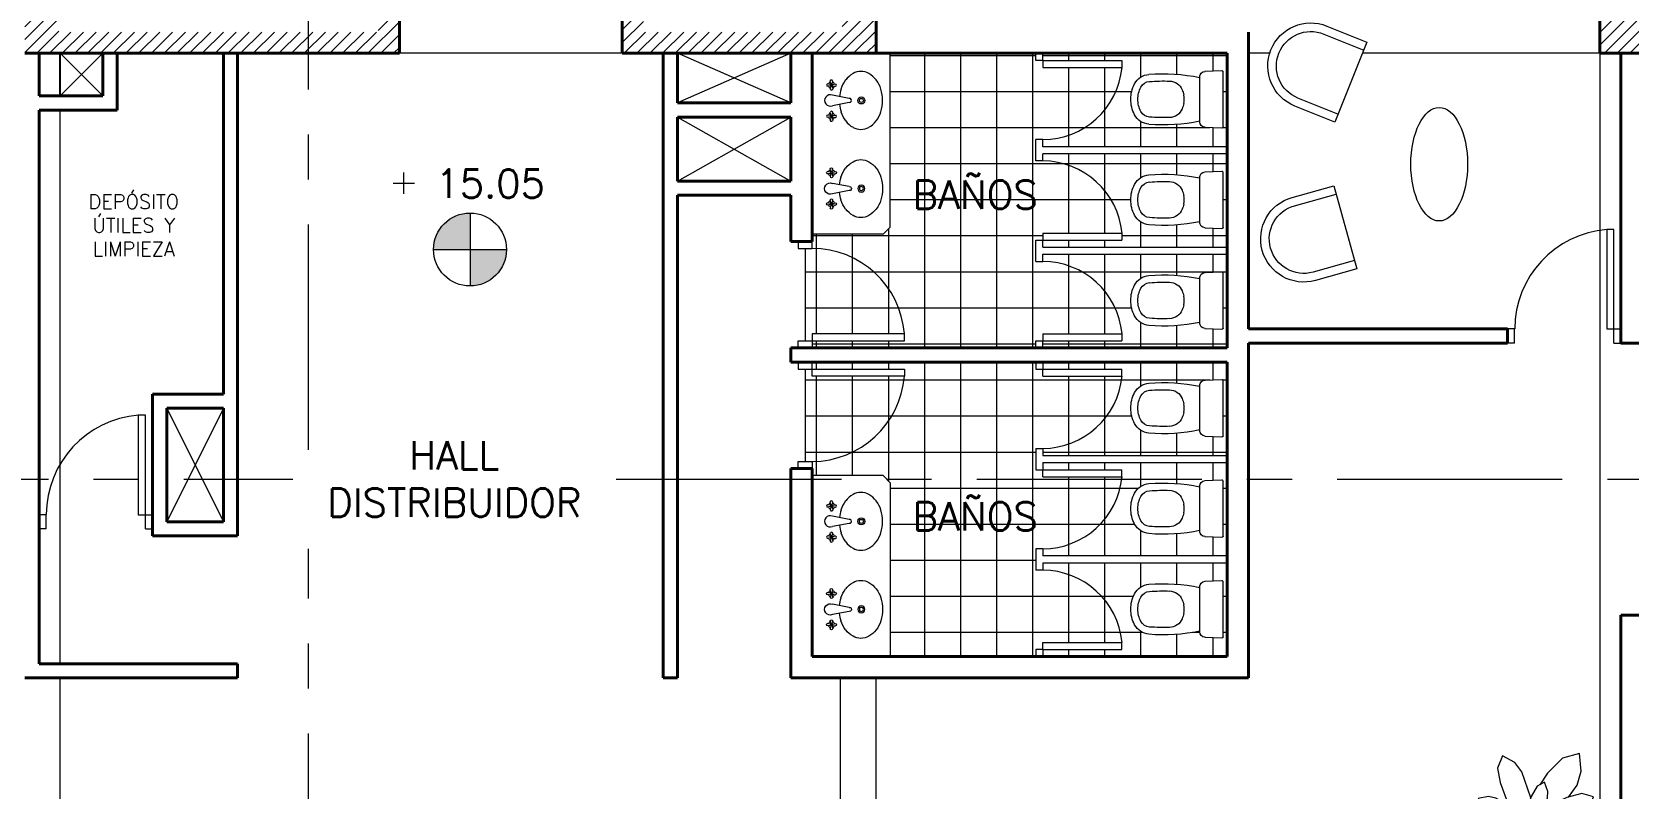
# Model space of a CAD drawing. Extents: x 1018 to 1337, y -109 to 133.
# Drawn here: x 1274.82 to 1286.07, y 119.89 to 125.21 of the extents above; entities that cross this region are included whole.
import ezdxf

# ---------------------------------------------------------------- set-up
doc = ezdxf.new("R2010")
doc.units = 0
doc.header["$LTSCALE"] = 0.5
doc.linetypes.add('CENTER', pattern=[50.8, 31.75, -6.35, 6.35, -6.35])
doc.layers.get('0').update_dxf_attribs({"linetype": 'CONTINUOUS'})
for name, color, linetype, lineweight in [('Carpintería', 55, 'CONTINUOUS', 20), ('Detalles .05', 243, 'CONTINUOUS', 5), ('Detalles 01', 8, 'CONTINUOUS', 9), ('Equipamiento fijo', 31, 'CONTINUOUS', 13), ('Equipamiento movil', 33, 'CONTINUOUS', 9), ('Muros corte', 7, 'CONTINUOUS', 40), ('Muros vista', 253, 'CONTINUOUS', 25), ('Punta 01', 6, 'CONTINUOUS', 9), ('Punta 015', 64, 'CONTINUOUS', 13), ('Punta 02', 11, 'CONTINUOUS', 20), ('Tratamiento pisos', 251, 'CONTINUOUS', 9), ('Vidrios', 147, 'CONTINUOUS', 13)]:
    doc.layers.add(name, color=color, linetype=linetype, lineweight=lineweight)
doc.styles.add('Texto 1 mm', font='simplex.shx', dxfattribs={"height": 0.1})
doc.styles.add('Texto 2 mm', font='simplex.shx', dxfattribs={"height": 0.2})
pattern_1 = [(0, (170.62642, 1.85935), (0, 0.254), []), (90, (170.62642, 1.85935), (-0.254, 2e-17), [])]

# ---------------------------------------------------------------- blocks, each defined once
blk = doc.blocks.new('Plant1')
for p, q in [((2.94, 14.02), (1.24, 11.02)), ((5.75, 15.65), (2.94, 14.02)), ((6.8, 12.64), (5.75, 15.65)), ((-4.94, 10.5), (-5.47, 8.7)), ((-3.11, 9.8), (-4.94, 10.5)), ((-1.65, 8.27), (-3.11, 9.8)), ((1.24, 11.02), (-0.18, 7.33)), ((4.8, 4.93), (6.67, 9.74)), ((6.67, 9.74), (6.8, 12.64)), ((-10.15, 7.82), (-12.56, 7.25)), ((-12.56, 7.25), (-11.81, 4.91)), ((-8.01, 7.41), (-10.15, 7.82)), ((-4.41, 5.37), (-8.01, 7.41)), ((-5.47, 8.7), (-5.1, 7.19)), ((-5.1, 7.19), (-3.73, 3.58)), ((-0.15, 4.91), (-1.65, 8.27)), ((-0.18, 7.33), (-0.36, 5.38)), ((-11.81, 4.91), (-9.42, 2.94)), ((-3.73, 3.58), (-2.59, 2.19)), ((0.25, 2.69), (-0.15, 4.91)), ((1.6, 3.31), (0.73, 2.26)), ((2.74, 4.3), (1.6, 3.31)), ((3.75, 4.5), (2.74, 4.3)), ((3.4, 2.61), (3.75, 3.44)), ((3.75, 3.45), (4.8, 4.93)), ((3.75, 3.44), (3.75, 4.5)), ((7.53, 5.66), (4.58, 4.62)), ((7.5, 2.24), (8.7, 3.64)), ((9.19, 5.31), (7.53, 5.66)), ((8.7, 3.64), (9.19, 5.31)), ((8.78, 3.92), (9.84, 4.12)), ((9.84, 4.12), (12.89, 4.12)), ((12.89, 4.12), (15.19, 2.69)), ((-15.39, 2.27), (-18.09, -0.04)), ((-12.63, 3.17), (-15.39, 2.27)), ((-9.66, 3.14), (-12.63, 3.17)), ((-9.42, 2.94), (-5.88, 0.9)), ((-3.93, 0.56), (-7.13, -0.21)), ((-5.88, 0.9), (-4.34, 0.46)), ((-2.06, 0.5), (-3.93, 0.56)), ((-2.48, 2.2), (-3.75, 2.12)), ((-3.75, 2.12), (-2.91, 1.21)), ((-2.91, 1.21), (-1.29, 0)), ((-1.34, 2), (-2.48, 2.2)), ((-1.9, 0.46), (-2.06, 0.5)), ((-0.39, 1.34), (-1.34, 2)), ((-0.56, -0.12), (-0.19, 0)), ((-0.12, 0.81), (-0.39, 1.34)), ((-0.19, 0), (-0.12, 0.06)), ((-0.06, 0.25), (-0.12, 0.81)), ((-0.12, 0.06), (-0.06, 0.25)), ((-0.11, 0.67), (0.06, 0.81)), ((0.06, 0.81), (0.25, 2.69)), ((0.31, 1.31), (0.12, 0.38)), ((0.12, 0.38), (0.19, 0.25)), ((0.19, 0.25), (0.38, 0.19)), ((0.73, 2.26), (0.31, 1.31)), ((0.38, 0.19), (1.25, 0.44)), ((0.47, 0.22), (0.69, 0)), ((0.69, 0), (2.44, 0)), ((1.25, 0.44), (2.18, 1.1)), ((2.18, 1.1), (3.4, 2.61)), ((2.44, 0), (4.43, 0.51)), ((4.43, 0.51), (7.5, 2.24)), ((13.53, 0.5), (11.66, -0.54)), ((15.19, 2.69), (13.53, 0.5)), ((-18.09, -0.04), (-15.37, -2.32)), ((-15.37, -2.32), (-11.22, -3.04)), ((-11.22, -3.04), (-8.38, -3)), ((-8.2, -0.91), (-9.38, -2.5)), ((-9.38, -2.5), (-7.87, -3.25)), ((-5.18, -2.97), (-8.45, -7.47)), ((-7.13, -0.21), (-8.2, -0.91)), ((-7.87, -3.25), (-5.44, -3.05)), ((-5.44, -3.05), (-3.38, -2.45)), ((-3.38, -2.45), (-1.56, -1.44)), ((-1.56, -1.44), (-0.5, -0.38)), ((-1.12, -2.44), (-1.55, -4.42)), ((-1.29, 0), (-0.56, -0.12)), ((-0.38, -0.81), (-1.12, -2.44)), ((-0.31, -0.5), (-0.59, -0.46)), ((-0.5, -0.38), (-0.5, -0.12)), ((0.06, -0.62), (-0.38, -0.81)), ((-0.26, -0.76), (-0.31, -0.5)), ((-0.19, -1.81), (-0.07, -0.68)), ((0.01, -3.25), (-0.19, -1.81)), ((0.12, -0.12), (0, -0.44)), ((0, -0.44), (0.12, -1)), ((0.56, -0.06), (0.12, -0.12)), ((0.12, -1), (0.45, -1.59)), ((0.45, -1.59), (1.43, -2.3)), ((1.53, -0.38), (0.56, -0.06)), ((1.43, -2.3), (2.56, -2.56)), ((3.06, -1.61), (1.53, -0.38)), ((3.19, -1.19), (2.01, -0.77)), ((2.38, -1), (2.23, -0.95)), ((2.32, -2.51), (3.05, -4.05)), ((4.2, -2.28), (2.38, -1)), ((2.56, -2.56), (3.88, -2.56)), ((3.88, -2.56), (3.06, -1.61)), ((6, -1.48), (3.19, -1.19)), ((6.42, -4.94), (4.2, -2.28)), ((11.66, -0.54), (6, -1.48)), ((9.02, -0.98), (12.56, -2.76)), ((12.56, -2.76), (15.17, -4.6)), ((-4.21, -9.77), (-1.41, -5.8)), ((-1.55, -4.42), (-1.12, -8.67)), ((1.03, -5.66), (0.01, -3.25)), ((1.72, -6.45), (1.03, -5.66)), ((3.05, -4.05), (3.43, -5.82)), ((3.43, -5.82), (3.06, -7.12)), ((7.5, -6.71), (6.42, -4.94)), ((15.17, -4.6), (16.61, -7.77)), ((-8.45, -7.47), (-9.18, -9.67)), ((-1.12, -8.67), (-0.57, -10.07)), ((3.06, -7.12), (1.72, -6.45)), ((2.25, -9.87), (2.39, -7.87)), ((2.39, -7.87), (2.32, -6.75)), ((3.19, -6.68), (4.04, -7.69)), ((4.04, -7.69), (5.41, -8.56)), ((5.41, -8.56), (7.5, -8.88)), ((7.5, -8.88), (7.5, -6.71)), ((7.5, -6.98), (10.72, -8.45)), ((10.72, -8.45), (13.06, -8.78)), ((13.06, -8.78), (16.61, -7.77)), ((-9.18, -9.67), (-8.88, -12.44)), ((-8.88, -12.44), (-6.25, -11.82)), ((-6.25, -11.82), (-4.21, -9.77)), ((-0.57, -10.07), (1, -11.56)), ((1, -11.56), (2.25, -9.87))]:
    blk.add_line(p, q)
for start, end in [(57.1582, 93.2041), (172.4345, 176.9296), (149.2581, 153.7532), (21.2653, 25.7604), (212.1423, 223.5771), (323.0282, 344.4965), (229.8179, 257.6637), (265.2848, 278.7499), (306.6551, 316.418)]:
    blk.add_arc((0, 0), 5.12, start, end)
blk = doc.blocks.new('inodoro')
at = {"layer": 'Equipamiento fijo'}
for p, q in [((-0.197, 0.127), (-0.202, 0.008)), ((-0.157, 0.165), (0.157, 0.165)), ((0.197, 0.127), (0.202, 0.008)), ((0.194, 0), (-0.194, 0))]:
    blk.add_line(p, q, dxfattribs=at)
for centre, radius, start, end in [((-0.051, 0.512), 0.125, 117.5857, 175.5072), ((-0.051, 0.512), 0.075, 117.5857, 175.5072), ((0, 0.415), 0.235, 90, 117.5857), ((0, 0.415), 0.185, 90, 117.5857), ((0, 0.415), 0.235, 62.4143, 90), ((0, 0.415), 0.185, 62.4143, 90), ((0.051, 0.512), 0.075, 4.4928, 62.4143), ((0.051, 0.512), 0.125, 4.4928, 62.4143), ((1.09, 0.422), 1.27, 175.4777, 191.6858), ((1.095, 0.422), 1.224, 175.5072, 182.1425), ((-1.095, 0.422), 1.224, 357.8575, 4.4928), ((-1.024, 0.418), 1.205, 347.8749, 4.9616), ((-0.028, 0.381), 0.101, 182.7072, 247.2321), ((0.028, 0.381), 0.101, 292.7679, 357.2928), ((-0.014, 0.396), 0.12, 243.7978, 262.0389), ((0, 0.483), 0.208, 261.594, 278.406), ((0.014, 0.396), 0.12, 277.9611, 296.2022), ((-0.157, 0.125), 0.04, 90, 177.3974), ((0.157, 0.125), 0.04, 2.6026, 90), ((-0.194, 0.008), 0.00803, 177.6578, 269.7397), ((0.195, 0.007), 0.00742, 265.6488, 0.2402), ((0.194, 0.008), 0.008, 355.889, 2.6026)]:
    blk.add_arc(centre, radius, start, end, dxfattribs=at)
blk = doc.blocks.new('Lavamanos')
at = {"layer": 'Equipamiento movil'}
for p, q in [((-0.015, -0.037), (-0.038, -0.156)), ((0.013, -0.037), (0.036, -0.156)), ((-0.118, -0.158), (-0.138, -0.154)), ((-0.118, -0.167), (-0.138, -0.171)), ((-0.114, -0.154), (-0.118, -0.133)), ((-0.114, -0.171), (-0.118, -0.192)), ((-0.105, -0.154), (-0.101, -0.133)), ((-0.105, -0.171), (-0.101, -0.192)), ((-0.101, -0.158), (-0.08, -0.154)), ((-0.101, -0.167), (-0.08, -0.171)), ((0.102, -0.158), (0.081, -0.154)), ((0.102, -0.167), (0.081, -0.171)), ((0.106, -0.154), (0.102, -0.133)), ((0.106, -0.171), (0.102, -0.192)), ((0.115, -0.154), (0.119, -0.133)), ((0.115, -0.171), (0.119, -0.192)), ((0.119, -0.158), (0.14, -0.154)), ((0.119, -0.167), (0.14, -0.171))]:
    blk.add_line(p, q, dxfattribs=at)
for centre, radius in [((-0.001, 0.048), 0.0249), ((-0.001, 0.048), 0.014), ((-0.109, -0.162), 0.00541), ((0.11, -0.162), 0.00541)]:
    blk.add_circle(centre, radius, dxfattribs=at)
for centre, radius, start, end in [((-0.047, 0.021), 0.164, 126.7285, 150.9639), ((-0.019, -0.016), 0.211, 107.1746, 126.7285), ((-0.001, -0.075), 0.272, 90, 107.1746), ((-0.001, -0.075), 0.272, 72.8254, 90), ((0.017, -0.016), 0.211, 53.2715, 72.8254), ((0.045, 0.021), 0.164, 29.0361, 53.2715), ((-0.09, 0.045), 0.115, 150.9639, 180), ((-0.09, 0.045), 0.115, 180, 209.0361), ((0.088, 0.045), 0.115, 0, 29.0361), ((0.088, 0.045), 0.115, 330.9639, 360), ((-0.047, 0.069), 0.164, 209.0361, 233.2715), ((-0.019, 0.106), 0.211, 233.2715, 252.8254), ((-0.001, 0.165), 0.272, 252.8254, 264.2829), ((-0.001, -0.035), 0.014, 352.3829, 187.2442), ((-0.001, 0.165), 0.272, 275.7171, 287.1746), ((0.017, 0.106), 0.211, 287.1746, 306.7285), ((0.045, 0.069), 0.164, 306.7285, 330.9639), ((-0.136, -0.163), 0.00882, 105.2781, 254.7219), ((-0.109, -0.162), 0.0226, 108.6122, 162.265), ((-0.109, -0.162), 0.0226, 198.6122, 252.265), ((-0.109, -0.136), 0.00882, 15.2781, 164.7219), ((-0.109, -0.162), 0.00976, 119.0054, 153.1041), ((-0.109, -0.162), 0.00976, 209.0054, 243.1041), ((-0.109, -0.189), 0.00882, 195.2781, 344.7219), ((-0.117, -0.163), 0.00254, 349.6493, 12.8593), ((-0.109, -0.155), 0.00254, 259.6493, 282.8593), ((-0.109, -0.17), 0.00254, 79.6493, 102.8593), ((-0.109, -0.162), 0.00976, 29.0054, 63.1041), ((-0.109, -0.162), 0.00976, 299.0054, 333.1041), ((-0.101, -0.162), 0.00254, 169.6493, 192.8593), ((-0.109, -0.162), 0.0226, 18.6122, 72.265), ((-0.109, -0.162), 0.0226, 288.6122, 342.265), ((-0.083, -0.162), 0.00882, 285.2781, 74.7219), ((-0.001, -0.171), 0.0398, 158.1761, 21.8239), ((0.084, -0.162), 0.00882, 105.2781, 254.7219), ((0.11, -0.162), 0.0226, 107.735, 161.3878), ((0.11, -0.162), 0.0226, 197.735, 251.3878), ((0.111, -0.136), 0.00882, 15.2781, 164.7219), ((0.11, -0.162), 0.00976, 116.8959, 150.9946), ((0.11, -0.162), 0.00976, 206.8959, 240.9946), ((0.11, -0.189), 0.00882, 195.2781, 344.7219), ((0.103, -0.162), 0.00254, 347.1407, 10.3507), ((0.111, -0.155), 0.00254, 257.1407, 280.3507), ((0.11, -0.17), 0.00254, 77.1407, 100.3507), ((0.11, -0.162), 0.00976, 26.8959, 60.9946), ((0.11, -0.162), 0.00976, 296.8959, 330.9946), ((0.118, -0.163), 0.00254, 167.1407, 190.3507), ((0.11, -0.162), 0.0226, 287.735, 341.3878), ((0.11, -0.162), 0.0226, 17.735, 71.3878), ((0.137, -0.163), 0.00882, 285.2781, 74.7219)]:
    blk.add_arc(centre, radius, start, end, dxfattribs=at)
blk = doc.blocks.new('Silla 2')
for p, q in [((15, 15), (0, 15)), ((0, 15), (0, -15)), ((15, 12), (0, 12)), ((0, -12), (15, -12)), ((0, -15), (15, -15))]:
    blk.add_line(p, q)
for radius in [15, 12]:
    blk.add_arc((15, 0), radius, 270, 90)

msp = doc.modelspace()

# ---------------------------------------------------------------- hatches: boundary and pattern name
at = {"layer": 'Detalles 01'}
h = msp.add_hatch(dxfattribs=at)
h.set_pattern_fill('ANSI31,_O', color=256, scale=0.02)
h.set_pattern_definition([(45, (-6.173576, 1.85935), (-0.0449012806, 0.0449012806), [])])
h.paths.add_polyline_path([(1277.872, 129.989), (1276.772, 129.989), (1276.772, 129.739), (1277.872, 129.739)])
h.paths.add_polyline_path([(1276.772, 129.989), (1275.012, 129.989), (1275.012, 130.064), (1274.772, 130.064), (1274.772, 125.064), (1276.772, 125.064), (1276.772, 125.214), (1275.012, 125.214), (1275.012, 129.739), (1276.772, 129.739)])
h.paths.add_polyline_path([(1277.412, 128.939), (1277.262, 128.939), (1277.262, 125.214), (1276.772, 125.214), (1276.772, 125.064), (1277.412, 125.064)])
h = msp.add_hatch(dxfattribs=at)
h.set_pattern_fill('ANSI31', color=256, scale=0.02, style=0)
h.set_pattern_definition([(45, (239.626424, 1.85935), (-0.0449012806, 0.0449012806), [])])
h.paths.add_polyline_path([(1280.772, 130.064), (1280.532, 130.064), (1280.532, 129.989), (1278.372, 129.989), (1278.372, 129.739), (1278.982, 129.739), (1278.982, 129.395), (1279.132, 129.395), (1279.132, 129.739), (1280.532, 129.739), (1280.532, 125.214), (1279.132, 125.214), (1279.132, 125.559), (1278.982, 125.559), (1278.982, 125.064), (1280.772, 125.064)])
h.paths.add_polyline_path([(1279.132, 128.595), (1278.982, 128.595), (1278.982, 127.877), (1279.132, 127.877)], flags=17)
h = msp.add_hatch(dxfattribs=at)
h.set_pattern_fill('ANSI31,_O', color=256, scale=0.02)
h.set_pattern_definition([(45, (54.626424, 1.85935), (-0.0449012806, 0.0449012806), [])])
h.paths.add_polyline_path([(1286.272, 125.464), (1285.872, 125.464), (1285.872, 125.064), (1286.272, 125.064)])
at = {"layer": 'Tratamiento pisos'}
h = msp.add_hatch(dxfattribs=at)
h.set_pattern_fill('NET,_O', color=256, scale=0.08)
h.set_pattern_definition(pattern_1)
h.paths.add_polyline_path([(1281.947, 124.306), (1281.897, 124.306), (1281.897, 124.456), (1281.947, 124.456, 0.385126), (1282.505, 124.964), (1281.947, 124.964), (1281.947, 125.014), (1281.897, 125.014), (1281.897, 125.064), (1280.872, 125.064), (1280.872, 123.839), (1280.822, 123.789), (1280.322, 123.789), (1280.322, 123.739), (1280.322, 123.689, -0.389604), (1280.972, 123.089), (1280.972, 123.039), (1280.322, 123.039), (1280.322, 122.989), (1281.897, 122.989), (1281.897, 123.039), (1281.947, 123.039), (1281.947, 123.089), (1282.505, 123.089, 0.385126), (1281.947, 123.598), (1281.897, 123.598), (1281.897, 123.748), (1281.947, 123.748), (1281.947, 123.798), (1282.505, 123.798, 0.385295)])
h.paths.add_polyline_path([(1280.322, 123.689), (1280.272, 123.689), (1280.272, 123.039), (1280.322, 123.039), (1280.322, 123.089), (1280.972, 123.089, 0.389604)])
h.paths.add_polyline_path([(1280.972, 122.789), (1280.322, 122.789), (1280.322, 122.839), (1280.272, 122.839), (1280.272, 122.189), (1280.322, 122.189, 0.389604)])
h.paths.add_polyline_path([(1282.505, 122.789), (1281.947, 122.789), (1281.947, 122.839), (1281.897, 122.839), (1281.897, 122.889), (1280.322, 122.889), (1280.322, 122.839), (1280.972, 122.839), (1280.972, 122.789, -0.389604), (1280.322, 122.189), (1280.322, 122.139), (1280.322, 122.089), (1280.822, 122.089), (1280.847, 122.064), (1282.504, 122.064, 0.00745), (1282.505, 122.081), (1281.947, 122.081), (1281.947, 122.131), (1281.897, 122.131), (1281.897, 122.281), (1281.947, 122.281, 0.385126)])
h.paths.add_polyline_path([(1282.504, 122.064), (1280.847, 122.064), (1280.872, 122.039), (1280.872, 120.814), (1281.897, 120.814), (1281.897, 120.864), (1281.947, 120.864), (1281.947, 120.914), (1282.505, 120.914, 0.385126), (1281.947, 121.423), (1281.897, 121.423), (1281.897, 121.573), (1281.947, 121.573, 0.376763)])
h = msp.add_hatch(dxfattribs=at)
h.set_pattern_fill('NET,_O', color=256, scale=0.08)
h.set_pattern_definition(pattern_1)
h.paths.add_polyline_path([(1283.247, 125.064), (1281.947, 125.064), (1281.947, 125.014), (1282.505, 125.014), (1282.505, 124.964, -0.385126), (1281.947, 124.456), (1281.947, 124.406), (1283.247, 124.406)])
h.paths.add_polyline_path([(1282.594, 124.631, -0.12095), (1282.567, 124.74, -0.12095), (1282.594, 124.849, -0.258252), (1282.695, 124.916, -0.070839), (1283.052, 124.893), (1283.052, 124.897, -0.400971), (1283.09, 124.937), (1283.209, 124.942, -0.430271), (1283.217, 124.934), (1283.217, 124.546, -0.437884), (1283.21, 124.538, -0.029302), (1283.209, 124.538), (1283.09, 124.543, -0.400971), (1283.052, 124.583), (1283.052, 124.587, -0.074693), (1282.695, 124.564, -0.258252)], flags=16)
h.paths.add_polyline_path([(1282.638, 124.654, -0.12095), (1282.617, 124.74, -0.12095), (1282.638, 124.826, -0.258252), (1282.699, 124.866, -0.028516), (1282.838, 124.869, -0.295056), (1282.929, 124.807, -0.07976), (1282.94, 124.77, -0.073488), (1282.94, 124.71, -0.07976), (1282.929, 124.673, -0.295056), (1282.838, 124.611, -0.028516), (1282.699, 124.614, -0.258252)], flags=0)
h = msp.add_hatch(dxfattribs=at)
h.set_pattern_fill('NET,_O', color=256, scale=0.08)
h.set_pattern_definition(pattern_1)
h.paths.add_polyline_path([(1283.247, 124.356), (1281.947, 124.356), (1281.947, 124.306, -0.385126), (1282.505, 123.798), (1282.505, 123.748), (1281.947, 123.748), (1281.947, 123.698), (1283.247, 123.698)])
h.paths.add_polyline_path([(1282.594, 124.141, -0.258252), (1282.695, 124.207, -0.070839), (1283.052, 124.185), (1283.052, 124.188, -0.400971), (1283.09, 124.228), (1283.209, 124.234, -0.430271), (1283.217, 124.226), (1283.217, 123.838, -0.437884), (1283.21, 123.83, -0.029302), (1283.209, 123.83), (1283.09, 123.835, -0.400971), (1283.052, 123.875), (1283.052, 123.878, -0.074693), (1282.695, 123.856, -0.258252), (1282.594, 123.923, -0.12095), (1282.567, 124.032, -0.12095)], flags=16)
h.paths.add_polyline_path([(1282.638, 124.118, -0.258252), (1282.699, 124.158, -0.028516), (1282.838, 124.161, -0.295056), (1282.929, 124.099, -0.07976), (1282.94, 124.062, -0.073488), (1282.94, 124.001, -0.07976), (1282.929, 123.965, -0.295056), (1282.838, 123.903, -0.028516), (1282.699, 123.906, -0.258252), (1282.638, 123.946, -0.12095), (1282.617, 124.032, -0.12095)], flags=0)
h = msp.add_hatch(dxfattribs=at)
h.set_pattern_fill('NET,_O', color=256, scale=0.08)
h.set_pattern_definition(pattern_1)
h.paths.add_polyline_path([(1283.247, 123.648), (1281.947, 123.648), (1281.947, 123.598, -0.385126), (1282.505, 123.089), (1282.505, 123.039), (1281.947, 123.039), (1281.947, 122.989), (1283.247, 122.989)])
h.paths.add_polyline_path([(1282.695, 123.499, -0.070839), (1283.052, 123.477), (1283.052, 123.48, -0.400971), (1283.09, 123.52), (1283.209, 123.525, -0.430271), (1283.217, 123.517), (1283.217, 123.129, -0.437884), (1283.21, 123.121, -0.029302), (1283.209, 123.121), (1283.09, 123.127, -0.400971), (1283.052, 123.167), (1283.052, 123.17, -0.074693), (1282.695, 123.148, -0.258252), (1282.594, 123.214, -0.12095), (1282.567, 123.323, -0.12095), (1282.594, 123.432, -0.258252)], flags=16)
h.paths.add_polyline_path([(1282.699, 123.449, -0.028516), (1282.838, 123.452, -0.295056), (1282.929, 123.39, -0.07976), (1282.94, 123.354, -0.073488), (1282.94, 123.293, -0.07976), (1282.929, 123.256, -0.295056), (1282.838, 123.195, -0.028516), (1282.699, 123.197, -0.258252), (1282.638, 123.238, -0.12095), (1282.617, 123.323, -0.12095), (1282.638, 123.409, -0.258252)], flags=0)
h = msp.add_hatch(dxfattribs=at)
h.set_pattern_fill('NET,_O', color=256, scale=0.08)
h.set_pattern_definition(pattern_1)
h.paths.add_polyline_path([(1283.247, 122.889), (1281.947, 122.889), (1281.947, 122.839), (1282.505, 122.839), (1282.505, 122.789, -0.385126), (1281.947, 122.281), (1281.947, 122.231), (1283.247, 122.231)])
h.paths.add_polyline_path([(1282.695, 122.741, -0.070839), (1283.052, 122.718), (1283.052, 122.722, -0.400971), (1283.09, 122.762), (1283.209, 122.767, -0.430271), (1283.217, 122.759), (1283.217, 122.371, -0.437884), (1283.21, 122.363, -0.029302), (1283.209, 122.363), (1283.09, 122.368, -0.400971), (1283.052, 122.408), (1283.052, 122.412, -0.074693), (1282.695, 122.389, -0.258252), (1282.594, 122.456, -0.12095), (1282.567, 122.565, -0.12095), (1282.594, 122.674, -0.258252)], flags=16)
h.paths.add_polyline_path([(1282.699, 122.691, -0.028516), (1282.838, 122.694, -0.295056), (1282.929, 122.632, -0.07976), (1282.94, 122.595, -0.073488), (1282.94, 122.535, -0.07976), (1282.929, 122.498, -0.295056), (1282.838, 122.436, -0.028516), (1282.699, 122.439, -0.258252), (1282.638, 122.479, -0.12095), (1282.617, 122.565, -0.12095), (1282.638, 122.651, -0.258252)], flags=0)
h = msp.add_hatch(dxfattribs=at)
h.set_pattern_fill('NET,_O', color=256, scale=0.08)
h.set_pattern_definition(pattern_1)
h.paths.add_polyline_path([(1283.247, 122.064), (1282.504, 122.064, -0.376596), (1281.947, 121.573), (1281.947, 121.523), (1283.247, 121.523)])
h.paths.add_polyline_path([(1282.594, 121.748, -0.12095), (1282.567, 121.857, -0.12095), (1282.594, 121.966, -0.258252), (1282.695, 122.032, -0.070839), (1283.052, 122.01), (1283.052, 122.013, -0.400971), (1283.09, 122.053), (1283.209, 122.059, -0.430271), (1283.217, 122.051), (1283.217, 121.663, -0.437884), (1283.21, 121.655, -0.029302), (1283.209, 121.655), (1283.09, 121.66, -0.400971), (1283.052, 121.7), (1283.052, 121.703, -0.074693), (1282.695, 121.681, -0.258252)], flags=16)
h.paths.add_polyline_path([(1282.638, 121.771, -0.12095), (1282.617, 121.857, -0.12095), (1282.638, 121.943, -0.258252), (1282.699, 121.983, -0.028516), (1282.838, 121.986, -0.295056), (1282.929, 121.924, -0.07976), (1282.94, 121.887, -0.073488), (1282.94, 121.826, -0.07976), (1282.929, 121.79, -0.295056), (1282.838, 121.728, -0.028516), (1282.699, 121.731, -0.258252)], flags=0)
h.paths.add_polyline_path([(1283.247, 122.181), (1281.947, 122.181), (1281.947, 122.131), (1282.505, 122.131), (1282.505, 122.081, -0.00745), (1282.504, 122.064), (1283.247, 122.064)])
h = msp.add_hatch(dxfattribs=at)
h.set_pattern_fill('NET,_O', color=256, scale=0.08)
h.set_pattern_definition(pattern_1)
h.paths.add_polyline_path([(1283.247, 121.473), (1281.947, 121.473), (1281.947, 121.423, -0.385126), (1282.505, 120.914), (1282.505, 120.864), (1281.947, 120.864), (1281.947, 120.814), (1283.247, 120.814)])
h.paths.add_polyline_path([(1282.695, 121.324, -0.070839), (1283.052, 121.302), (1283.052, 121.305, -0.400971), (1283.09, 121.345), (1283.209, 121.35, -0.430271), (1283.217, 121.342), (1283.217, 120.954, -0.437884), (1283.21, 120.946, -0.029302), (1283.209, 120.946), (1283.09, 120.952, -0.400971), (1283.052, 120.992), (1283.052, 120.995, -0.074693), (1282.695, 120.973, -0.258252), (1282.594, 121.039, -0.12095), (1282.567, 121.148, -0.12095), (1282.594, 121.257, -0.258252)], flags=16)
h.paths.add_polyline_path([(1282.699, 121.274, -0.028516), (1282.838, 121.277, -0.295056), (1282.929, 121.215, -0.07976), (1282.94, 121.179, -0.073488), (1282.94, 121.118, -0.07976), (1282.929, 121.081, -0.295056), (1282.838, 121.02, -0.028516), (1282.699, 121.022, -0.258252), (1282.638, 121.063, -0.12095), (1282.617, 121.148, -0.12095), (1282.638, 121.234, -0.258252)], flags=0)
at = {"layer": 'Vidrios', "linetype": 'Continuous'}
h = msp.add_hatch(color=256, dxfattribs=at)
h.paths.add_polyline_path([(1277.91, 123.938, 0.414214), (1277.653, 123.682), (1277.91, 123.682)])
h.paths.add_polyline_path([(1278.166, 123.682), (1277.91, 123.682), (1277.91, 123.425, 0.414214)])

# ---------------------------------------------------------------- linework, layer by layer
at = {"layer": 'Carpintería'}
for p, q in [((1281.897, 125.014), (1281.897, 125.064)), ((1281.947, 125.014), (1281.897, 125.014)), ((1281.947, 125.014), (1281.947, 125.064)), ((1281.947, 125.014), (1282.505, 125.014)), ((1281.947, 125.014), (1281.947, 124.964)), ((1282.505, 125.014), (1282.505, 124.964)), ((1281.947, 124.964), (1282.505, 124.964)), ((1281.947, 124.456), (1281.897, 124.456)), ((1281.897, 124.306), (1281.897, 124.456)), ((1281.947, 124.406), (1281.947, 124.456)), ((1283.247, 124.406), (1281.947, 124.406)), ((1283.247, 124.356), (1281.947, 124.356)), ((1281.947, 124.306), (1281.947, 124.356)), ((1281.947, 124.306), (1281.897, 124.306)), ((1281.947, 123.798), (1282.505, 123.798)), ((1281.947, 123.798), (1281.947, 123.748)), ((1282.505, 123.798), (1282.505, 123.748)), ((1285.972, 123.823), (1285.922, 123.823)), ((1285.922, 123.823), (1285.922, 123.123)), ((1285.972, 123.123), (1285.972, 123.823)), ((1280.222, 123.739), (1280.222, 123.689)), ((1280.222, 123.689), (1280.322, 123.689)), ((1280.322, 123.689), (1280.322, 123.739)), ((1281.897, 123.748), (1281.947, 123.748)), ((1281.897, 123.598), (1281.897, 123.748)), ((1281.947, 123.698), (1281.947, 123.748)), ((1281.947, 123.748), (1282.505, 123.748)), ((1281.947, 123.698), (1283.247, 123.698)), ((1281.947, 123.648), (1283.247, 123.648)), ((1281.947, 123.598), (1281.947, 123.648)), ((1281.897, 123.598), (1281.947, 123.598)), ((1280.972, 123.089), (1280.322, 123.089)), ((1280.322, 123.089), (1280.322, 123.039)), ((1280.972, 123.039), (1280.972, 123.089)), ((1281.947, 123.089), (1282.505, 123.089)), ((1281.947, 123.089), (1281.947, 123.039)), ((1282.505, 123.089), (1282.505, 123.039)), ((1285.272, 123.123), (1285.222, 123.123)), ((1285.272, 123.023), (1285.272, 123.123)), ((1285.922, 123.123), (1285.972, 123.123)), ((1285.972, 123.023), (1285.972, 123.123)), ((1285.972, 123.123), (1286.022, 123.123)), ((1280.222, 123.039), (1280.322, 123.039)), ((1280.222, 122.989), (1280.222, 123.039)), ((1280.322, 123.039), (1280.322, 122.989)), ((1280.322, 123.039), (1280.972, 123.039)), ((1281.897, 122.989), (1281.897, 123.039)), ((1281.897, 123.039), (1281.947, 123.039)), ((1281.947, 122.989), (1281.947, 123.039)), ((1281.947, 123.039), (1282.505, 123.039)), ((1285.272, 123.023), (1285.222, 123.023)), ((1285.972, 123.023), (1286.022, 123.023)), ((1280.222, 122.889), (1280.222, 122.839)), ((1280.322, 122.839), (1280.322, 122.889)), ((1281.897, 122.889), (1281.897, 122.839)), ((1281.947, 122.889), (1281.947, 122.839)), ((1280.222, 122.839), (1280.322, 122.839)), ((1280.322, 122.839), (1280.972, 122.839)), ((1280.322, 122.789), (1280.322, 122.839)), ((1280.972, 122.789), (1280.322, 122.789)), ((1280.972, 122.839), (1280.972, 122.789)), ((1281.897, 122.839), (1281.947, 122.839)), ((1281.947, 122.839), (1282.505, 122.839)), ((1281.947, 122.789), (1281.947, 122.839)), ((1281.947, 122.789), (1282.505, 122.789)), ((1282.505, 122.789), (1282.505, 122.839)), ((1275.622, 122.514), (1275.572, 122.514)), ((1275.572, 122.514), (1275.572, 121.814)), ((1275.622, 121.814), (1275.622, 122.514)), ((1280.222, 122.189), (1280.322, 122.189)), ((1280.222, 122.139), (1280.222, 122.189)), ((1280.322, 122.189), (1280.322, 122.139)), ((1281.897, 122.281), (1281.947, 122.281)), ((1281.897, 122.281), (1281.897, 122.131)), ((1281.947, 122.281), (1281.947, 122.231)), ((1281.947, 122.231), (1283.247, 122.231)), ((1281.947, 122.181), (1283.247, 122.181)), ((1281.947, 122.181), (1281.947, 122.131)), ((1281.897, 122.131), (1281.947, 122.131)), ((1281.947, 122.131), (1282.505, 122.131)), ((1281.947, 122.081), (1281.947, 122.131)), ((1281.947, 122.081), (1282.505, 122.081)), ((1282.505, 122.081), (1282.505, 122.131)), ((1274.922, 121.814), (1274.872, 121.814)), ((1274.922, 121.714), (1274.922, 121.814)), ((1275.572, 121.814), (1275.622, 121.814)), ((1275.622, 121.714), (1275.622, 121.814)), ((1275.622, 121.814), (1275.672, 121.814)), ((1274.922, 121.714), (1274.872, 121.714)), ((1275.622, 121.714), (1275.672, 121.714)), ((1281.947, 121.573), (1281.897, 121.573)), ((1281.897, 121.573), (1281.897, 121.423)), ((1281.947, 121.573), (1281.947, 121.523)), ((1283.247, 121.523), (1281.947, 121.523)), ((1281.947, 121.423), (1281.897, 121.423)), ((1283.247, 121.473), (1281.947, 121.473)), ((1281.947, 121.473), (1281.947, 121.423)), ((1281.947, 120.864), (1281.897, 120.864)), ((1281.897, 120.864), (1281.897, 120.814)), ((1281.947, 120.914), (1282.505, 120.914)), ((1281.947, 120.864), (1281.947, 120.914)), ((1281.947, 120.864), (1281.947, 120.814)), ((1281.947, 120.864), (1282.505, 120.864)), ((1282.505, 120.864), (1282.505, 120.914))]:
    msp.add_line(p, q, dxfattribs=at)
at = {"layer": 'Detalles 01', "linetype": 'CENTER', "ltscale": 0.1}
for p, q in [((1276.772, 122.27), (1276.772, 131.064)), ((1268.272, 122.064), (1276.662, 122.064)), ((1278.941, 122.064), (1298.474, 122.064)), ((1276.772, 111.064), (1276.772, 121.573))]:
    msp.add_line(p, q, dxfattribs=at)
at = {"layer": 'Detalles 01'}
for centre, radius, start, end in [((1281.945, 125.019), 0.563, 270.1902, 354.4422), ((1281.945, 123.743), 0.563, 5.5578, 89.8098), ((1285.976, 123.121), 0.703, 94.3593, 179.8829), ((1280.32, 123.036), 0.654, 4.7184, 89.8628), ((1281.945, 123.035), 0.563, 5.5578, 89.8098), ((1280.32, 122.843), 0.654, 270.1372, 355.2816), ((1281.945, 122.844), 0.563, 270.1902, 354.4422), ((1275.626, 121.813), 0.703, 94.3593, 179.8829), ((1281.945, 122.136), 0.563, 270.1902, 354.4422), ((1281.945, 120.86), 0.563, 5.5578, 89.8098)]:
    msp.add_arc(centre, radius, start, end, dxfattribs=at)
at = {"layer": 'Equipamiento fijo'}
for p, q in [((1280.872, 123.839), (1280.872, 125.064)), ((1280.822, 123.789), (1280.322, 123.789)), ((1280.822, 123.789), (1280.872, 123.839)), ((1280.822, 122.089), (1280.322, 122.089)), ((1280.822, 122.089), (1280.872, 122.039)), ((1280.872, 122.039), (1280.872, 120.814))]:
    msp.add_line(p, q, dxfattribs=at)
at = {"layer": 'Equipamiento movil'}
msp.add_ellipse((1284.741, 124.283), major_axis=(0, 0.4), ratio=0.5, dxfattribs=at)
at = {"layer": 'Muros corte'}
for p, q in [((1280.772, 125.064), (1280.772, 130.064)), ((1277.412, 128.939), (1277.412, 125.064)), ((1278.982, 125.064), (1278.982, 125.559)), ((1285.872, 125.064), (1285.872, 125.464)), ((1283.397, 125.214), (1283.397, 123.123)), ((1277.412, 125.064), (1274.772, 125.064)), ((1274.872, 124.764), (1274.872, 125.064)), ((1275.322, 124.764), (1275.322, 125.064)), ((1275.422, 124.664), (1275.422, 125.064)), ((1276.172, 122.664), (1276.172, 125.064)), ((1276.272, 121.664), (1276.272, 125.064)), ((1283.247, 125.064), (1278.982, 125.064)), ((1279.272, 120.664), (1279.272, 125.064)), ((1279.372, 124.714), (1279.372, 125.064)), ((1280.172, 124.714), (1280.172, 125.064)), ((1280.322, 123.739), (1280.322, 125.064)), ((1283.247, 125.064), (1283.247, 122.989)), ((1286.272, 125.064), (1285.872, 125.064)), ((1286.022, 125.064), (1286.022, 123.023)), ((1274.872, 124.764), (1275.322, 124.764)), ((1274.872, 120.764), (1274.872, 124.664)), ((1274.872, 124.664), (1275.422, 124.664)), ((1280.172, 124.714), (1279.372, 124.714)), ((1280.172, 124.614), (1279.372, 124.614)), ((1279.372, 124.164), (1279.372, 124.614)), ((1280.172, 124.164), (1280.172, 124.614)), ((1280.172, 124.164), (1279.372, 124.164)), ((1279.372, 120.664), (1279.372, 124.064)), ((1280.172, 124.064), (1279.372, 124.064)), ((1280.172, 123.739), (1280.172, 124.064)), ((1280.172, 123.739), (1280.322, 123.739)), ((1285.222, 123.123), (1283.397, 123.123)), ((1285.222, 123.023), (1285.222, 123.123)), ((1280.172, 122.989), (1283.247, 122.989)), ((1280.172, 122.989), (1280.172, 122.889)), ((1285.222, 123.023), (1283.397, 123.023)), ((1283.397, 123.023), (1283.397, 120.664)), ((1288.022, 123.023), (1286.022, 123.023)), ((1280.172, 122.889), (1283.247, 122.889)), ((1283.247, 122.889), (1283.247, 120.814)), ((1275.672, 121.664), (1275.672, 122.664)), ((1275.672, 122.664), (1276.172, 122.664)), ((1275.772, 121.764), (1275.772, 122.564)), ((1275.772, 122.564), (1276.172, 122.564)), ((1276.172, 121.764), (1276.172, 122.564)), ((1280.172, 122.139), (1280.322, 122.139)), ((1280.172, 122.139), (1280.172, 120.664)), ((1280.322, 122.139), (1280.322, 120.814)), ((1275.772, 121.764), (1276.172, 121.764)), ((1275.672, 121.664), (1276.272, 121.664)), ((1288.022, 121.106), (1286.022, 121.106)), ((1286.022, 119.064), (1286.022, 121.106)), ((1274.872, 120.764), (1276.272, 120.764)), ((1276.272, 120.764), (1276.272, 120.664)), ((1283.247, 120.814), (1280.322, 120.814)), ((1274.772, 120.664), (1276.272, 120.664)), ((1279.372, 120.664), (1279.272, 120.664)), ((1283.397, 120.664), (1280.172, 120.664))]:
    msp.add_line(p, q, dxfattribs=at)
at = {"layer": 'Muros vista'}
msp.add_line((1275.022, 124.764), (1275.022, 125.064), dxfattribs=at)
at = {"layer": 'Punta 01'}
for p, q in [((1275.022, 124.764), (1275.322, 125.064)), ((1275.322, 124.764), (1275.022, 125.064)), ((1280.172, 125.064), (1279.372, 124.714)), ((1280.172, 124.714), (1279.372, 125.064)), ((1279.372, 124.164), (1280.172, 124.614)), ((1279.372, 124.614), (1280.172, 124.164)), ((1275.772, 122.564), (1276.172, 121.764)), ((1276.172, 122.564), (1275.772, 121.764))]:
    msp.add_line(p, q, dxfattribs=at)
at = {"layer": 'Punta 01', "linetype": 'Continuous'}
for p, q in [((1277.443, 124.074), (1277.443, 124.224)), ((1277.368, 124.149), (1277.518, 124.149))]:
    msp.add_line(p, q, dxfattribs=at)
at = {"layer": 'Punta 015', "linetype": 'Continuous'}
for p, q in [((1277.91, 123.938), (1277.91, 123.425)), ((1277.653, 123.682), (1278.166, 123.682))]:
    msp.add_line(p, q, dxfattribs=at)
msp.add_circle((1277.91, 123.682), 0.257, dxfattribs=at)
at = {"layer": 'Tratamiento pisos'}
for p, q in [((1278.982, 125.064), (1277.412, 125.064)), ((1283.546, 125.064), (1283.397, 125.064)), ((1285.872, 125.064), (1284.2, 125.064)), ((1285.872, 125.064), (1285.872, 119.064)), ((1275.022, 120.764), (1275.022, 124.664)), ((1280.272, 123.689), (1280.272, 123.039)), ((1280.272, 122.839), (1280.272, 122.189)), ((1275.022, 119.064), (1275.022, 120.664)), ((1280.522, 119.064), (1280.522, 120.664)), ((1280.772, 119.064), (1280.772, 120.664))]:
    msp.add_line(p, q, dxfattribs=at)

# ---------------------------------------------------------------- block references
at = {"layer": 'Detalles .05', "xscale": -1, "rotation": 89.99999999999409}
for p in [(1283.217, 124.74), (1283.217, 124.032), (1283.217, 123.323), (1283.217, 122.565), (1283.217, 121.857), (1283.217, 121.148)]:
    msp.add_blockref('inodoro', p, dxfattribs=at)
at = {"layer": 'Detalles .05', "xscale": 0.0351, "yscale": 0.0351, "zscale": 0.0351, "rotation": 235.0259114200527}
msp.add_blockref('Plant1', (1285.367, 119.61), dxfattribs=at)
at = {"layer": 'Equipamiento movil', "xscale": -0.02025, "yscale": 0.02025, "zscale": 0.02025}
for p, rotation in [((1284.118, 124.861), 338.0777538284378), ((1284.079, 123.838), 15.56347288925339)]:
    msp.add_blockref('Silla 2', p, dxfattribs=dict(at, rotation=rotation))
at = {"layer": 'Equipamiento movil'}
for p, rotation in [((1280.62, 124.731), 270), ((1280.62, 121.766), 270.0000000000434)]:
    msp.add_blockref('Lavamanos', p, dxfattribs=dict(at, rotation=rotation))
at = {"layer": 'Equipamiento movil', "xscale": -1}
for p, rotation in [((1280.62, 124.112), 269.9999999999565), ((1280.62, 121.148), 270)]:
    msp.add_blockref('Lavamanos', p, dxfattribs=dict(at, rotation=rotation))

# ---------------------------------------------------------------- texts
at = {"layer": 'Punta 01', "insert": (1275.54, 124.069), "char_height": 0.1, "width": 0.75841, "attachment_point": 2, "style": 'Texto 1 mm'}
msp.add_mtext('DEPÓSITO ÚTILES Y LIMPIEZA', dxfattribs=at)
at = {"layer": 'Punta 015', "linetype": 'Continuous', "insert": (1278.052, 124.146), "char_height": 0.2, "attachment_point": 5, "style": 'Texto 2 mm'}
msp.add_mtext('15.05', dxfattribs=at)
at = {"layer": 'Punta 02', "char_height": 0.2, "style": 'Texto 2 mm'}
for s, insert, width, attachment_point in [('BAÑOS', (1281.029, 124.169), 1.0557, 1), ('HALL\\PDISTRIBUIDOR', (1277.8, 122.333), 2.1374, 2), ('BAÑOS', (1281.029, 121.902), 1.0557, 1)]:
    msp.add_mtext(s, dxfattribs=dict(at, insert=insert, width=width, attachment_point=attachment_point))

doc.saveas('drawing.dxf')
